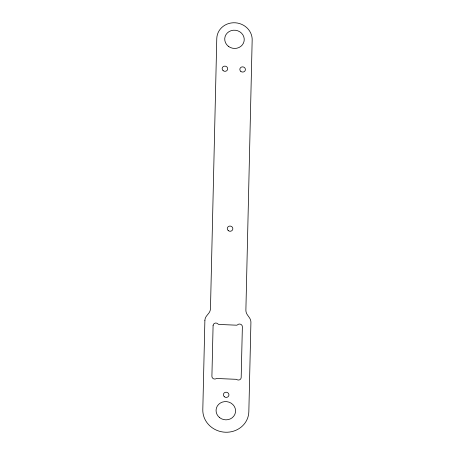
<?xml version="1.0" encoding="UTF-8"?>
<svg xmlns="http://www.w3.org/2000/svg" width="455" height="455" viewBox="0 0 455 455"><rect width="100%" height="100%" fill="white"/><g stroke="black" fill="none" stroke-linecap="round" stroke-linejoin="round"><path stroke-width="0.68" d="M204.881 320.61L202.805 409.739A23.069 21.493 9.7 0 0 225.322 432.227A23.069 21.493 9.7 0 0 248.839 411.69L250.915 322.549A8.872 8.264 9.7 0 0 249.425 317.732L247.378 314.826A8.872 8.264 9.7 0 1 245.888 310.014L252.144 40.939A17.745 16.534 9.7 0 0 235.309 22.79A17.745 16.534 9.7 0 0 216.779 38.618L210.477 308.53A8.872 8.264 9.7 0 1 208.765 313.205L206.587 315.935A8.872 8.264 9.7 0 0 204.881 320.61M213.088 325.501L211.905 376.325A2.793 2.605 9.7 0 0 216.182 378.679A1.399 1.302 9.7 0 1 216.955 378.497L236.031 379.305A1.399 1.302 9.7 0 1 236.799 379.555A2.793 2.605 9.7 0 0 241.178 377.565L242.367 326.741A2.793 2.605 9.7 0 0 237.538 324.802A1.399 1.302 9.7 0 1 236.492 325.188L219.026 324.449A1.399 1.302 9.7 0 1 217.996 323.971A2.793 2.605 9.7 0 0 213.088 325.501M224.389 396.783A2.793 2.605 9.7 0 0 228.911 395.293A2.793 2.605 9.7 0 0 225.179 392.346A2.793 2.605 9.7 0 0 224.389 396.783M228.285 46.234A9.782 9.111 9.7 0 0 244.113 41.024A9.782 9.111 9.7 0 0 231.055 30.695A9.782 9.111 9.7 0 0 228.285 46.234M223.143 70.69A2.793 2.605 9.7 0 0 227.665 69.2A2.793 2.605 9.7 0 0 223.934 66.254A2.793 2.605 9.7 0 0 223.143 70.69M240.849 71.441A2.793 2.605 9.7 0 0 245.37 69.951A2.793 2.605 9.7 0 0 241.639 66.999A2.793 2.605 9.7 0 0 240.849 71.441M228.285 230.639A2.793 2.605 9.7 0 0 232.806 229.149A2.793 2.605 9.7 0 0 229.075 226.198A2.793 2.605 9.7 0 0 228.285 230.639M219.623 417.627A9.782 9.111 9.7 0 0 235.451 412.423A9.782 9.111 9.7 0 0 222.393 402.089A9.782 9.111 9.7 0 0 219.623 417.627"/></g></svg>
